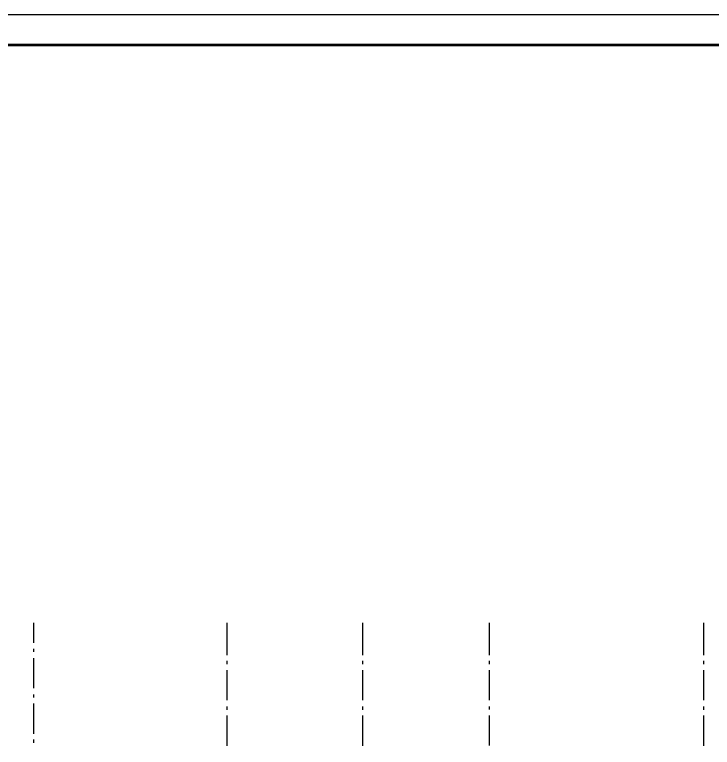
# Model space of a CAD drawing. Header units: millimetres. Extents: x -135211 to 49383, y -8033 to 228499.
# Drawn here: x -37917 to -26356, y 63911 to 76059 of the extents above; entities that cross this region are included whole.
import ezdxf

# ---------------------------------------------------------------- set-up
doc = ezdxf.new("R2010")
doc.units = ezdxf.units.MM
doc.layers.add('PDF _Геометрия', color=7, linetype='Continuous', true_color=0x1d1d1d)
doc.layers.add('PDF _Текст', color=7, linetype='Continuous')

msp = doc.modelspace()

# ---------------------------------------------------------------- linework, layer by layer
at = {"layer": 'PDF _Геометрия', "color": 7, "lineweight": 18}
msp.add_lwpolyline([(-133207.6, -8031.7), (-133207.6, 76058.7), (45076.6, 76058.7)], dxfattribs=at)
at = {"layer": 'PDF _Геометрия', "color": 7, "lineweight": 40}
msp.add_lwpolyline([(-131209.6, 75559.2), (44580.7, 75559.2), (44580.7, -7533.5), (-131209.6, -7533.5)], dxfattribs=at)
at = {"layer": 'PDF _Геометрия', "color": 7, "lineweight": 9}
for points in [[(-37596.9, 65645), (-37596.9, 65975.2)], [(-34394.4, 65441.6), (-34394.4, 65975)], [(-32148.3, 65441.8), (-32148.3, 65975.2)], [(-30051.3, 65442.1), (-30051.3, 65975.4)], [(-26497.8, 65441.9), (-26497.8, 65975.3)], [(-37596.9, 65492.7), (-37596.9, 65543.4)], [(-37596.9, 64891.5), (-37596.9, 65391.1)], [(-34394.4, 65289.2), (-34394.4, 65344.2)], [(-32148.3, 65289.4), (-32148.3, 65344.4)], [(-30051.3, 65289.7), (-30051.3, 65344.7)], [(-26497.8, 65289.5), (-26497.8, 65344.5)], [(-34394.4, 64692.3), (-34394.4, 65191.8)], [(-32148.3, 64692.5), (-32148.3, 65192)], [(-30051.3, 64692.8), (-30051.3, 65192.3)], [(-26497.8, 64692.6), (-26497.8, 65192.2)], [(-37596.9, 64739.1), (-37596.9, 64789.9)], [(-37596.9, 64138), (-37596.9, 64637.6)], [(-34394.4, 64535.7), (-34394.4, 64590.7)], [(-32148.3, 64535.9), (-32148.3, 64590.9)], [(-30051.3, 64536.2), (-30051.3, 64591.2)], [(-26497.8, 64536), (-26497.8, 64591)], [(-34394.4, 63938.8), (-34394.4, 64438.3)], [(-32148.3, 63939), (-32148.3, 64438.5)], [(-30051.3, 63939.3), (-30051.3, 64438.9)], [(-26497.8, 63939.1), (-26497.8, 64438.6)], [(-37596.9, 63985.6), (-37596.9, 64040.7)]]:
    msp.add_lwpolyline(points, dxfattribs=at)

# ---------------------------------------------------------------- texts
at = {"layer": 'PDF _Текст', "insert": (-53322.2, 69784.1), "char_height": 280.262, "attachment_point": 4, "style": ''}
msp.add_mtext('на клеевом составе для плит из минеральной ваты ТЕХНОНИКОЛЬ 110 (или аналог)', dxfattribs=at)

doc.saveas('drawing.dxf')
